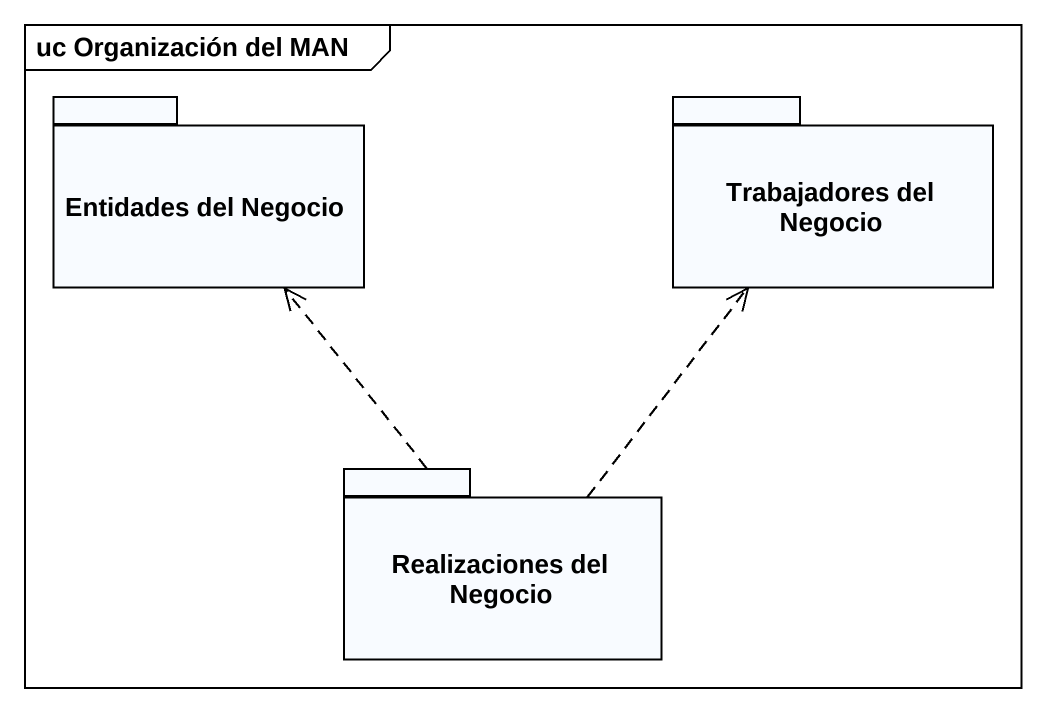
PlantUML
@startuml
mainframe uc Organización del MAN
package "Entidades del Negocio" as Entidades_del_Negocio {
}
package "Trabajadores del Negocio" as Trabajadores_del_Negocio {
}
package "Realizaciones del Negocio" as Realizaciones_del_Negocio {
}
Realizaciones_del_Negocio .up.> Entidades_del_Negocio
Realizaciones_del_Negocio .up.> Trabajadores_del_Negocio
@enduml
